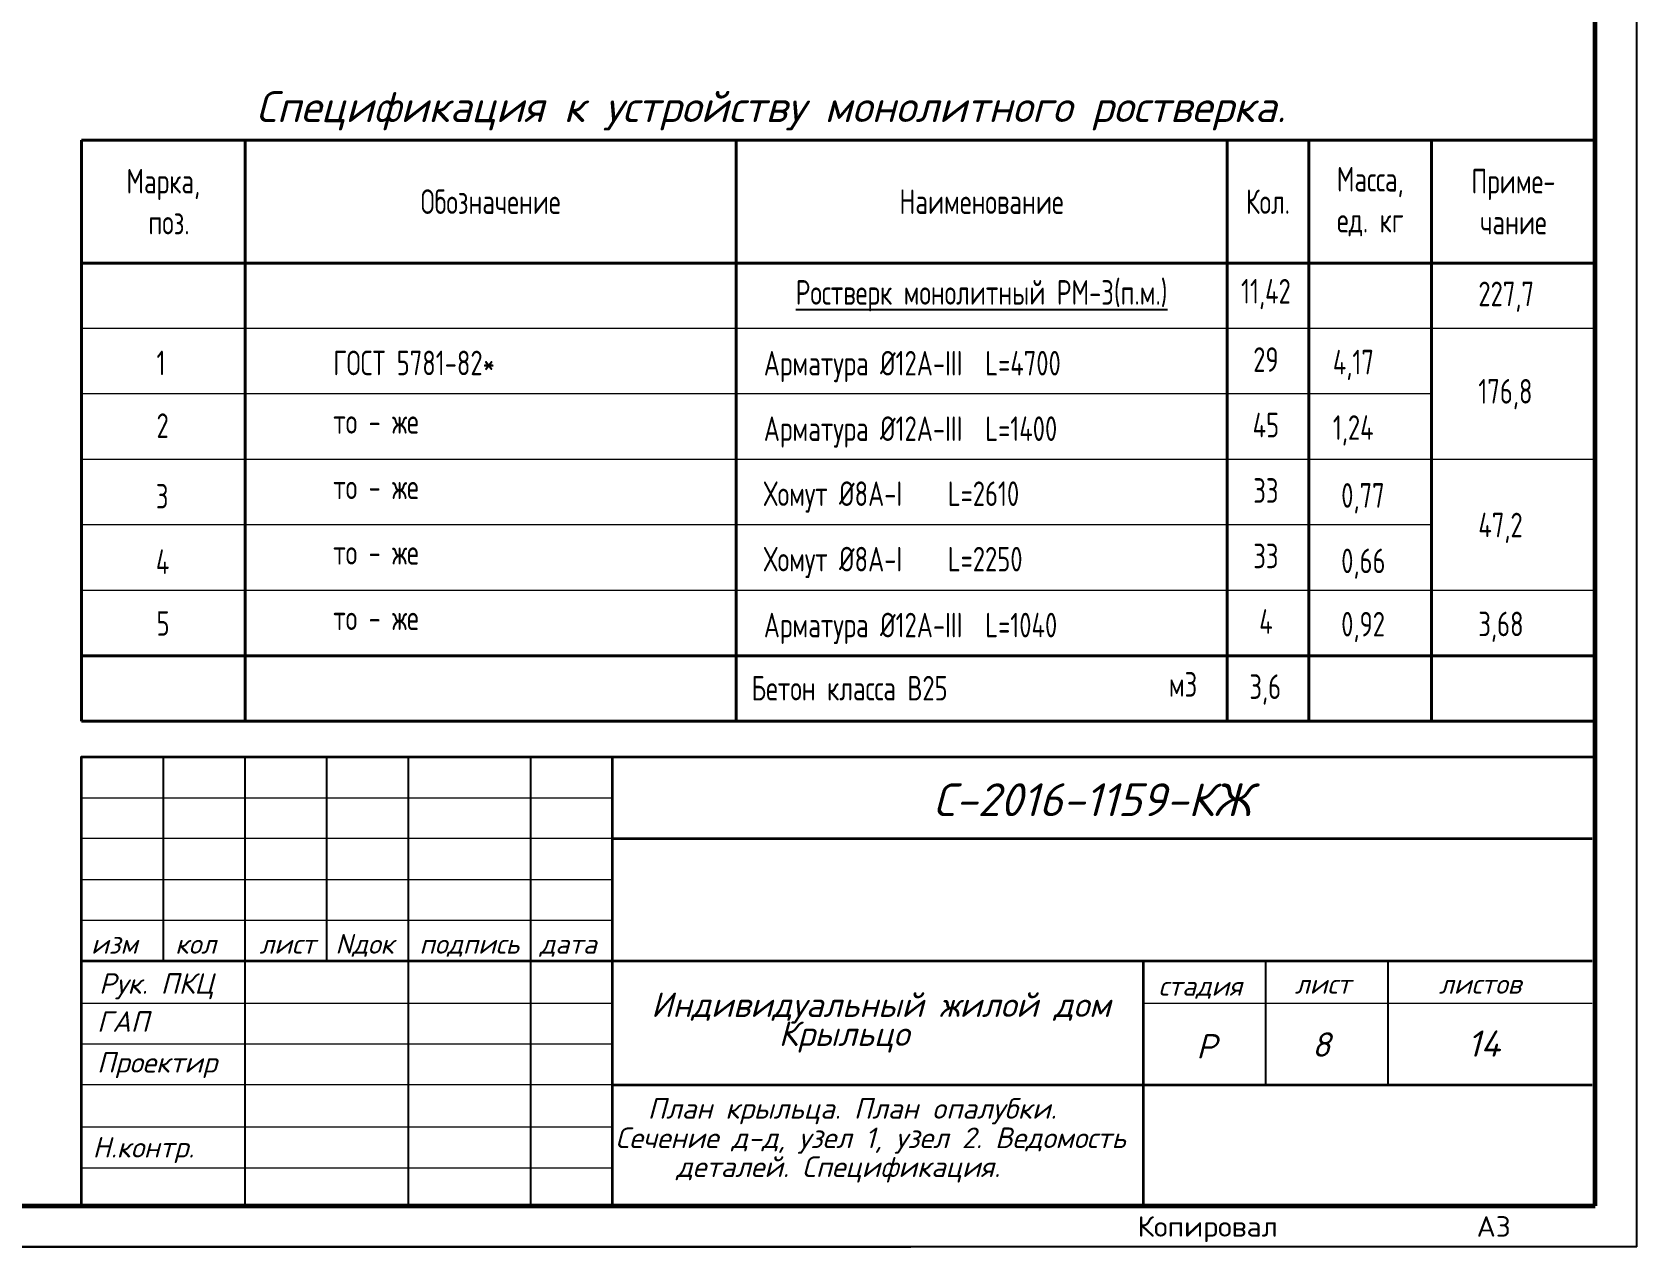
# Model space of a CAD drawing. Extents: x -12289450 to -10763036, y -7834513 to -6150123.
# Drawn here: x -11034648 to -11015035, y -7834506 to -7819659 of the extents above; entities that cross this region are included whole.
import ezdxf

# ---------------------------------------------------------------- set-up
doc = ezdxf.new("R2010")
doc.units = 0
doc.header["$LTSCALE"] = 25
for name, color, linetype in [('003-ТЕКСТ', 7, 'Continuous'), ('Annotation - Text', 7, 'Continuous'), ('ArchiCAD', 7, 'Continuous'), ('F-text', 7, 'Continuous'), ('kassa', 7, 'Continuous'), ('osnovnie', 7, 'Continuous'), ('Новое', 51, 'Continuous')]:
    doc.layers.add(name, color=color, linetype=linetype)
doc.layers.add('тонк', color=7, linetype='Continuous', lineweight=20)
doc.styles.add('gismo', font='isocpeui.ttf')
doc.styles.get("Standard").update_dxf_attribs({"font": 'arial.ttf'})
doc.styles.add('STYLE1', font='simplex.shx', dxfattribs={"width": 0.7, "height": 300})

msp = doc.modelspace()

# ---------------------------------------------------------------- linework, layer by layer
at = {"color": 0, "lineweight": 40}
for p, q in [((-11034044.5, -7820981.8), (-11015544.5, -7820981.8)), ((-11034044.5, -7828081.8), (-11034044.5, -7820981.8)), ((-11032044.5, -7828081.8), (-11032044.5, -7820981.8)), ((-11026044.5, -7828081.8), (-11026044.5, -7820981.8)), ((-11020044.5, -7828081.8), (-11020044.5, -7820981.8)), ((-11019044.5, -7828081.8), (-11019044.5, -7820981.8)), ((-11017544.5, -7828081.8), (-11017544.5, -7820981.8)), ((-11015544.5, -7822481.8), (-11034044.5, -7822481.8)), ((-11015544.5, -7827281.8), (-11034044.5, -7827281.8)), ((-11015544.5, -7828081.8), (-11034044.5, -7828081.8))]:
    msp.add_line(p, q, dxfattribs=at)
at = {"color": 0, "lineweight": 15}
for p, q in [((-11015544.5, -7823281.8), (-11034044.5, -7823281.8)), ((-11017544.5, -7824081.8), (-11034044.5, -7824081.8)), ((-11015544.5, -7824881.8), (-11034044.5, -7824881.8)), ((-11017544.5, -7825681.8), (-11034044.5, -7825681.8)), ((-11015544.5, -7826481.8), (-11034044.5, -7826481.8)), ((-11015544.5, -7827281.8), (-11034044.5, -7827281.8)), ((-11015544.5, -7828081.8), (-11034044.5, -7828081.8))]:
    msp.add_line(p, q, dxfattribs=at)
at = {"linetype": 'Continuous', "lineweight": 25, "ltscale": 75, "extrusion": (1, 0, 0), "elevation": -11015035.3}
msp.add_lwpolyline([(-7834505.2, 0), (-7804813.4, 0)], dxfattribs=at)
msp.add_lwpolyline([(-7834505.2, 0), (-7804813.4, 0)], dxfattribs=at)
at = {"linetype": 'Continuous', "lineweight": 60, "ltscale": 75, "extrusion": (1, 0, 0), "elevation": -11015544.5}
msp.add_lwpolyline([(-7834005.3, 0), (-7805313.3, 0)], dxfattribs=at)
at = {"linetype": 'Continuous', "lineweight": 60, "ltscale": 100, "extrusion": (1, 0, 0), "elevation": -11015544.5}
msp.add_lwpolyline([(-7834005.3, 0), (-7828506.8, 0)], dxfattribs=at)
at = {"linetype": 'Continuous', "lineweight": 60, "ltscale": 75, "extrusion": (0, 1, 0), "elevation": -7834005.3}
msp.add_lwpolyline([(11055033.6, 0), (11015544.5, 0)], dxfattribs=at)
at = {"linetype": 'Continuous', "lineweight": 60, "ltscale": 100, "extrusion": (0, 1, 0), "elevation": -7834005.3}
msp.add_lwpolyline([(11034039.4, 0), (11015544.5, 0)], dxfattribs=at)
at = {"linetype": 'Continuous', "lineweight": 25, "ltscale": 75, "extrusion": (0, 1, 0)}
for points, elevation in [([(11015050.9, 0), (11057035.1, 0)], -7834505.6), ([(11015035.3, 0), (11057035.1, 0)], -7834505.6), ([(11048945.6, 0), (11023908.7, 0)], -7834505.5)]:
    msp.add_lwpolyline(points, dxfattribs=dict(at, elevation=elevation))
at = {"layer": '003-ТЕКСТ', "color": 254}
msp.add_line((-11023911.2, -7834505.5), (-11048945.6, -7834505.5), dxfattribs=at)
at = {"layer": 'ArchiCAD', "color": 7, "linetype": 'Continuous', "lineweight": 35}
for p, q in [((-11034044.5, -7828516.7), (-11015582.6, -7828516.7)), ((-11027557.9, -7828516.7), (-11027557.9, -7834005.3)), ((-11027557.9, -7829514.6), (-11015582.6, -7829514.6)), ((-11034044.5, -7831011.5), (-11015582.6, -7831011.5)), ((-11021071.3, -7831011.5), (-11021071.3, -7834005.3)), ((-11027557.9, -7832524.2), (-11015582.6, -7832524.2))]:
    msp.add_line(p, q, dxfattribs=at)
msp.add_lwpolyline([(-11015544.5, -7834005.3), (-11034044.5, -7834005.3), (-11034044.5, -7828516.7), (-11015544.5, -7828516.7), (-11015544.5, -7834005.3)], close=True, dxfattribs=at)
at = {"layer": 'kassa', "lineweight": 15}
for p, q in [((-11034044.5, -7829015.6), (-11027557.9, -7829015.6)), ((-11027557.9, -7829514.6), (-11034044.5, -7829514.6)), ((-11034044.5, -7830013.6), (-11027557.9, -7830013.6)), ((-11034044.5, -7830512.5), (-11027557.9, -7830512.5)), ((-11034044.5, -7831526.3), (-11027557.9, -7831526.3)), ((-11021071.3, -7831526.3), (-11015582.6, -7831526.3)), ((-11034044.5, -7832025.3), (-11027557.9, -7832025.3)), ((-11034044.5, -7833039), (-11027557.9, -7833039)), ((-11034044.5, -7833538), (-11027557.9, -7833538))]:
    msp.add_line(p, q, dxfattribs=at)
at = {"layer": 'Новое', "color": 7, "linetype": 'Continuous'}
for p, q in [((-11034044.5, -7828516.7), (-11034044.5, -7834005.3)), ((-11033046.6, -7828516.7), (-11033046.6, -7831011.5)), ((-11032048.7, -7828516.7), (-11032048.7, -7834005.3)), ((-11031050.7, -7828516.7), (-11031050.7, -7831011.5)), ((-11030052.8, -7828516.7), (-11030052.8, -7834005.3)), ((-11028555.9, -7828516.7), (-11028555.9, -7834005.3)), ((-11019574.4, -7831011.5), (-11019574.4, -7832524.2)), ((-11018077.5, -7831011.5), (-11018077.5, -7832524.2))]:
    msp.add_line(p, q, dxfattribs=at)
at = {"layer": 'тонк', "lineweight": 20}
msp.add_line((-11027557.9, -7832524.2), (-11034044.5, -7832524.2), dxfattribs=at)

# ---------------------------------------------------------------- texts
at = {"linetype": 'Continuous', "lineweight": 25, "ltscale": 75, "char_height": 249.931, "attachment_point": 1}
for s, insert, width in [('\\Fsimplex.shx;\\W1.0000000000;\\T1.0000000000;\\o\\lКопировал', (-11021137.2, -7834130.3), 2296.983), ('\\Fsimplex.shx;\\W1.0000000000;\\T1.0000000000;\\o\\lA3', (-11016994.1, -7834130.3), 737.891)]:
    msp.add_mtext(s, dxfattribs=dict(at, insert=insert, width=width))
at = {"layer": 'Annotation - Text', "color": 0, "lineweight": 25, "style": 'gismo'}
for s, height, p in [('Спецификация к устройству монолитного ростверка.', 378, (-11031910.7, -7820758.9)), ('С-2016-1159-КЖ', 400.828, (-11023635, -7829241.1)), ('изм', 240, (-11033927.6, -7830922.5)), ('кол', 240, (-11032899.7, -7830922.5)), ('лист', 240, (-11031871.7, -7830922.5)), ('Nдок', 240, (-11030941.6, -7830922.5)), ('подпись', 240, (-11029913.6, -7830922.5)), ('дата', 240, (-11028445, -7830922.5)), ('Рук. ПКЦ', 250, (-11033829.7, -7831411.6)), ('стадия', 240, (-11020882, -7831436.1)), ('лист', 240, (-11019217.6, -7831411.6)), ('листов', 240, (-11017455.4, -7831411.6)), ('Индивидуальный жилой дом', 300, (-11027083.3, -7831695.4)), ('ГАП', 250, (-11033854.2, -7831876.3)), ('Крыльцо', 300, (-11025524.3, -7832049.7)), ('Р', 298.6, (-11020420.2, -7832203.9)), ('8', 298.6, (-11019006.6, -7832181.7)), ('14', 320.66, (-11017107.6, -7832181)), ('Проектир', 250, (-11033854.2, -7832375.2)), ('План крыльца. План oпалубки.', 252, (-11027124.4, -7832938.9)), ('Сечение д-д, узел 1, узел 2. Ведомость', 252, (-11027519.3, -7833298.2)), ('Н.контр.', 250, (-11033909, -7833413.1)), ('деталей. Спецификация. ', 252, (-11026775.7, -7833651.4))]:
    msp.add_text(s, height=height, dxfattribs=at).set_placement(p)
at = {"layer": 'F-text', "lineweight": 15, "char_height": 300, "attachment_point": 5, "style": 'STYLE1'}
for s, insert in [('Марка,\\P поз.', (-11033044.5, -7821731.8)), ('Масса,\\Pед. кг', (-11018294.5, -7821731.8)), ('Приме-\\Pчание', (-11016544.5, -7821731.8)), ('Обозначение', (-11029044.5, -7821731.8)), ('Наименование', (-11023044.5, -7821731.8)), ('Кол.', (-11019544.5, -7821731.8))]:
    msp.add_mtext(s, dxfattribs=dict(at, insert=insert))
at = {"layer": 'F-text', "insert": (-11023044.5, -7822881.8), "char_height": 300, "width": 6263.28, "attachment_point": 5, "style": 'STYLE1'}
msp.add_mtext('{\\LРостверк монолитный РМ-3(п.м.)}', dxfattribs=at)
at = {"layer": 'F-text', "color": 0, "lineweight": 15, "char_height": 300, "attachment_point": 1, "style": 'STYLE1'}
for s, insert in [('227,7', (-11016972.9, -7822708.9)), ('1', (-11033127.3, -7823552.9)), ('ГОСТ 5781-82*', (-11030967.8, -7823552.9)), ('Арматура %%C12А-III  L=4700', (-11025705.6, -7823556.1)), ('4,17', (-11018751.2, -7823542.4)), ('176,8', (-11016972.9, -7823899.6)), ('2', (-11033127.3, -7824319)), ('то - же                   ', (-11030967.8, -7824267.2)), ('Арматура %%C12А-III  L=1400', (-11025705.6, -7824356.1)), ('1,24', (-11018751.2, -7824342.4)), ('3', (-11033135.2, -7825181.2)), ('то - же                   ', (-11030967.8, -7825067.2)), ('Хомут %%C8А-I    L=2610', (-11025705.6, -7825150.5)), ('0,77', (-11018649.3, -7825171.5)), ('47,2', (-11016972.9, -7825533.4)), ('4', (-11033135.2, -7825981.2)), ('то - же                   ', (-11030967.8, -7825867.2)), ('то - же                   ', (-11030967.8, -7825867.2)), ('Хомут %%C8А-I    L=2250', (-11025705.6, -7825950.5)), ('0,66', (-11018649.3, -7825971.5)), ('5', (-11033127.3, -7826736.5)), ('то - же                   ', (-11030967.8, -7826667.2)), ('то - же                   ', (-11030967.8, -7826667.2)), ('Арматура %%C12А-III  L=1040', (-11025705.6, -7826756.1)), ('0,92', (-11018649.3, -7826745.3)), ('3,68', (-11016972.9, -7826742.4)), (' Бетон класса В25', (-11025995.9, -7827527.6)), ('м3', (-11020755.5, -7827481.3))]:
    msp.add_mtext(s, dxfattribs=dict(at, insert=insert))
at = {"layer": 'osnovnie', "linetype": 'Continuous', "char_height": 300, "width": 928.292, "attachment_point": 5, "style": 'STYLE1'}
for s, insert in [('11,42', (-11019569.1, -7822861.8)), ('29', (-11019569.1, -7823661.8)), ('45', (-11019569.1, -7824461.8)), ('33', (-11019569.1, -7825261.8)), ('33', (-11019569.1, -7826061.8)), ('4', (-11019569.1, -7826861.8)), ('3,6', (-11019577.2, -7827694.3))]:
    msp.add_mtext(s, dxfattribs=dict(at, insert=insert))

doc.saveas('drawing.dxf')
